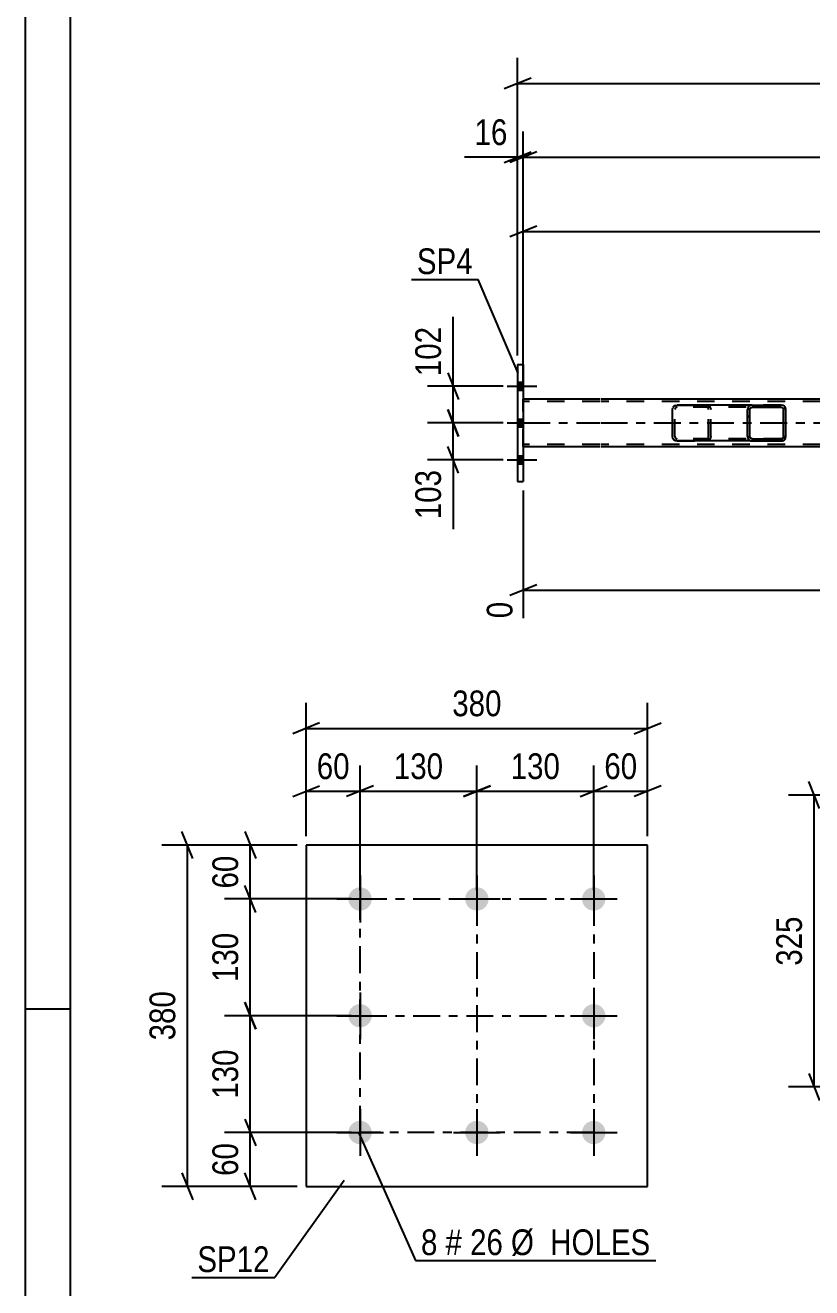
# Model space of a CAD drawing. Header units: millimetres. Extents: x 0 to 841, y 0 to 594.
# Drawn here: x 0 to 87.5, y 118 to 258.5 of the extents above; entities that cross this region are included whole.
import ezdxf

# ---------------------------------------------------------------- set-up
doc = ezdxf.new("R2010")
doc.units = ezdxf.units.MM
doc.linetypes.add('DXK_LINE_DOT2', pattern=[3.9198, 1.9599, -1.9599])
doc.linetypes.add('DXK_LINE_DOT3', pattern=[5.9187, 2.979, -0.9799, 0.9799, -0.9799])
doc.styles.add('Arial Narrow', font='ARIALN.TTF', dxfattribs={"height": 0.2})

# ---------------------------------------------------------------- blocks, each defined once
blk = doc.blocks.new('Unknown-389678698-1133 - 46257')
at = {"color": 5, "linetype": 'Continuous'}
for p, q in [((0, 594), (0, 0)), ((5, 589), (5, 5)), ((5, 149), (0, 149))]:
    blk.add_line(p, q, dxfattribs=at)
blk = doc.blocks.new('Bolt-389678698-4539 - 4482')
at = {"linetype": 'Continuous'}
for points in [[(55.42, 217.91), (55.42, 218.79), (54.78, 218.79), (54.78, 217.91)], [(55.42, 217.91), (55.42, 218.79), (54.78, 218.79), (54.78, 217.91)], [(55.42, 217.91), (55.42, 218.79), (54.78, 218.79), (54.78, 217.91)], [(55.42, 213.81), (55.42, 214.69), (54.78, 214.69), (54.78, 213.81)], [(55.42, 213.81), (55.42, 214.69), (54.78, 214.69), (54.78, 213.81)], [(55.42, 209.71), (55.42, 210.59), (54.78, 210.59), (54.78, 209.71)], [(55.42, 209.71), (55.42, 210.59), (54.78, 210.59), (54.78, 209.71)], [(55.42, 209.71), (55.42, 210.59), (54.78, 210.59), (54.78, 209.71)]]:
    blk.add_hatch(color=1, dxfattribs=at).paths.add_polyline_path(points)
at = {"color": 1, "linetype": 'Continuous'}
for p, q in [((53.62, 218.35), (56.94, 218.35)), ((53.62, 218.35), (56.94, 218.35)), ((53.62, 218.35), (56.94, 218.35)), ((54.78, 218.79), (55.42, 218.79)), ((54.78, 218.79), (55.42, 218.79)), ((54.78, 218.79), (55.42, 218.79)), ((54.78, 217.91), (55.42, 217.91)), ((54.78, 217.91), (55.42, 217.91)), ((54.78, 217.91), (55.42, 217.91)), ((53.62, 214.25), (56.94, 214.25)), ((53.62, 214.25), (56.94, 214.25)), ((54.78, 214.69), (55.42, 214.69)), ((54.78, 214.69), (55.42, 214.69)), ((54.78, 213.81), (55.42, 213.81)), ((54.78, 213.81), (55.42, 213.81)), ((53.62, 210.15), (56.94, 210.15)), ((53.62, 210.15), (56.94, 210.15)), ((53.62, 210.15), (56.94, 210.15)), ((54.78, 210.59), (55.42, 210.59)), ((54.78, 210.59), (55.42, 210.59)), ((54.78, 210.59), (55.42, 210.59)), ((54.78, 209.71), (55.42, 209.71)), ((54.78, 209.71), (55.42, 209.71)), ((54.78, 209.71), (55.42, 209.71))]:
    blk.add_line(p, q, dxfattribs=at)
blk = doc.blocks.new('Part-389678698-4607 - 4482')
at = {"color": 2, "linetype": 'Continuous'}
for p, q in [((63.94, 216.89), (55.42, 216.89)), ((155.28, 216.89), (64.04, 216.89)), ((63.94, 211.61), (55.42, 211.61)), ((155.28, 211.61), (64.04, 211.61))]:
    blk.add_line(p, q, dxfattribs=at)
at = {"color": 7, "linetype": 'DXK_LINE_DOT2'}
for p, q in [((55.42, 211.61), (55.42, 216.89)), ((63.94, 216.65), (55.42, 216.65)), ((731.32, 216.65), (64.04, 216.65)), ((63.94, 211.85), (55.42, 211.85)), ((731.32, 211.85), (64.04, 211.85))]:
    blk.add_line(p, q, dxfattribs=at)
at = {"color": 7, "linetype": 'DXK_LINE_DOT3'}
for p, q in [((55.42, 214.25), (63.94, 214.25)), ((64.04, 214.25), (731.32, 214.25))]:
    blk.add_line(p, q, dxfattribs=at)
blk = doc.blocks.new('Part-389678698-4698 - 4482')
at = {"linetype": 'Continuous'}
h = blk.add_hatch(dxfattribs=at)
h.set_pattern_fill('', scale=0.7, style=0, pattern_type=0)
h.set_pattern_definition([(45, (84.6043, 215.9506), (-1.57154, 1.57154), [])])
h.paths.add_polyline_path([(84.64, 215.77), (84.6, 215.95), (84.49, 216.11), (84.33, 216.21), (84.13, 216.25), (80.9, 216.25), (80.7, 216.21), (80.54, 216.11), (80.43, 215.95), (80.39, 215.77), (80.39, 212.73), (80.43, 212.54), (80.54, 212.39), (80.7, 212.28), (80.9, 212.25), (84.13, 212.25), (84.33, 212.28), (84.49, 212.39), (84.6, 212.54), (84.64, 212.73)])
h.paths.add_polyline_path([(84.37, 212.64), (84.31, 212.56), (84.23, 212.51), (84.13, 212.49), (80.9, 212.49), (80.8, 212.51), (80.72, 212.56), (80.66, 212.64), (80.64, 212.73), (80.64, 215.77), (80.66, 215.86), (80.72, 215.94), (80.8, 215.99), (80.9, 216.01), (84.13, 216.01), (84.23, 215.99), (84.31, 215.94), (84.37, 215.86), (84.39, 215.77), (84.39, 212.73)])
at = {"color": 2, "linetype": 'Continuous'}
for p, q in [((72.04, 215.77), (72.08, 215.95)), ((72.04, 212.73), (72.04, 215.77)), ((72.35, 216.21), (72.55, 216.25)), ((80.9, 216.25), (72.55, 216.25)), ((80.43, 215.95), (80.39, 215.77)), ((80.39, 212.73), (80.39, 215.77)), ((80.64, 215.77), (80.66, 215.86)), ((80.64, 212.73), (80.64, 215.77)), ((80.66, 215.86), (80.72, 215.94)), ((80.9, 216.25), (80.7, 216.21)), ((80.72, 215.94), (80.8, 215.99)), ((80.8, 215.99), (80.9, 216.01)), ((80.9, 216.25), (84.13, 216.25)), ((80.9, 216.01), (84.13, 216.01)), ((84.33, 216.21), (84.13, 216.25)), ((84.13, 216.01), (84.23, 215.99)), ((84.23, 215.99), (84.31, 215.94)), ((84.31, 215.94), (84.37, 215.86)), ((84.37, 215.86), (84.39, 215.77)), ((84.39, 212.73), (84.39, 215.77)), ((84.64, 215.77), (84.6, 215.95)), ((84.64, 212.73), (84.64, 215.77)), ((72.08, 212.54), (72.04, 212.73)), ((72.55, 212.25), (72.35, 212.28)), ((80.39, 212.73), (80.43, 212.54)), ((80.66, 212.64), (80.64, 212.73)), ((80.72, 212.56), (80.66, 212.64)), ((80.7, 212.28), (80.9, 212.25)), ((80.8, 212.51), (80.72, 212.56)), ((80.9, 212.49), (80.8, 212.51)), ((80.9, 212.49), (84.13, 212.49)), ((84.23, 212.51), (84.13, 212.49)), ((84.13, 212.25), (84.33, 212.28)), ((84.31, 212.56), (84.23, 212.51)), ((84.37, 212.64), (84.31, 212.56)), ((84.39, 212.73), (84.37, 212.64)), ((84.6, 212.54), (84.64, 212.73)), ((80.9, 212.25), (72.55, 212.25)), ((80.9, 212.25), (84.13, 212.25))]:
    blk.add_line(p, q, dxfattribs=at)
at = {"color": 7, "linetype": 'DXK_LINE_DOT2'}
for p, q in [((72.31, 215.86), (72.29, 215.77)), ((72.29, 212.73), (72.29, 215.77)), ((72.37, 215.94), (72.31, 215.86)), ((72.45, 215.99), (72.37, 215.94)), ((72.55, 216.01), (72.45, 215.99)), ((72.55, 216.25), (75.78, 216.25)), ((84.13, 216.01), (72.55, 216.01)), ((75.78, 216.25), (75.98, 216.21)), ((75.88, 215.99), (75.78, 216.01)), ((75.96, 215.94), (75.88, 215.99)), ((76.02, 215.86), (75.96, 215.94)), ((76.04, 215.77), (76.02, 215.86)), ((76.04, 212.73), (76.04, 215.77)), ((76.26, 215.95), (76.29, 215.77)), ((76.29, 212.73), (76.29, 215.77)), ((84.13, 216.25), (80.9, 216.25)), ((72.29, 212.73), (72.31, 212.64)), ((72.31, 212.64), (72.37, 212.56)), ((72.37, 212.56), (72.45, 212.51)), ((72.45, 212.51), (72.55, 212.49)), ((84.13, 212.49), (72.55, 212.49)), ((75.78, 212.49), (75.88, 212.51)), ((75.98, 212.28), (75.78, 212.25)), ((75.88, 212.51), (75.96, 212.56)), ((75.96, 212.56), (76.02, 212.64)), ((76.02, 212.64), (76.04, 212.73)), ((76.29, 212.73), (76.26, 212.54)), ((72.55, 212.25), (75.78, 212.25)), ((84.13, 212.25), (80.9, 212.25))]:
    blk.add_line(p, q, dxfattribs=at)
at = {"color": 2, "linetype": 'Continuous'}
for centre, start, end in [((72.53, 215.75), 110.7584, 155.6801), ((80.88, 215.75), 110.7584, 155.6801), ((84.15, 215.75), 24.32, 69.2417), ((72.53, 212.75), 204.32, 249.2417), ((80.88, 212.75), 204.32, 249.2417), ((84.15, 212.75), 290.7584, 335.6801)]:
    blk.add_arc(centre, 0.496, start, end, dxfattribs=at)
at = {"color": 7, "linetype": 'DXK_LINE_DOT2'}
for centre, start, end in [((75.8, 215.75), 24.32, 69.2417), ((75.8, 212.75), 290.7584, 335.6801)]:
    blk.add_arc(centre, 0.496, start, end, dxfattribs=at)
blk = doc.blocks.new('Part-389678698-4720 - 4482')
at = {"color": 2, "linetype": 'Continuous'}
for p, q in [((54.78, 220.75), (55.42, 220.75)), ((54.78, 220.75), (54.78, 207.75)), ((55.42, 220.75), (55.42, 207.75)), ((54.78, 207.75), (55.42, 207.75))]:
    blk.add_line(p, q, dxfattribs=at)
blk = doc.blocks.new('Part-389678698-28735 - 28734')
at = {"color": 2, "linetype": 'Continuous'}
for p, q in [((31.26, 167.25), (31.26, 129.25)), ((69.26, 167.25), (31.26, 167.25)), ((69.26, 129.25), (69.26, 167.25)), ((31.26, 129.25), (69.26, 129.25))]:
    blk.add_line(p, q, dxfattribs=at)
blk = doc.blocks.new('Bolt-389678698-28736 - 28734')
at = {"linetype": 'Continuous'}
for points in [[(37.26, 162.55, -1), (37.26, 159.95, -1)], [(50.26, 162.55, -1), (50.26, 159.95, -1)], [(63.26, 162.55, -1), (63.26, 159.95, -1)], [(37.26, 149.55, -1), (37.26, 146.95, -1)], [(63.26, 149.55, -1), (63.26, 146.95, -1)], [(37.26, 136.55, -1), (37.26, 133.95, -1)], [(50.26, 136.55, -1), (50.26, 133.95, -1)], [(63.26, 136.55, -1), (63.26, 133.95, -1)]]:
    blk.add_hatch(color=1, dxfattribs=at).paths.add_polyline_path(points)
at = {"color": 1, "linetype": 'Continuous'}
for p, q in [((37.26, 163.85), (37.26, 158.65)), ((50.26, 163.85), (50.26, 158.65)), ((63.26, 163.85), (63.26, 158.65)), ((34.66, 161.25), (39.86, 161.25)), ((47.66, 161.25), (52.86, 161.25)), ((60.66, 161.25), (65.86, 161.25)), ((37.26, 150.85), (37.26, 145.65)), ((63.26, 150.85), (63.26, 145.65)), ((34.66, 148.25), (39.86, 148.25)), ((60.66, 148.25), (65.86, 148.25)), ((37.26, 137.85), (37.26, 132.65)), ((50.26, 137.85), (50.26, 132.65)), ((63.26, 137.85), (63.26, 132.65)), ((34.66, 135.25), (39.86, 135.25)), ((47.66, 135.25), (52.86, 135.25)), ((60.66, 135.25), (65.86, 135.25))]:
    blk.add_line(p, q, dxfattribs=at)
blk = doc.blocks.new('Rectangle-389678698-36684 - 28734')
at = {"color": 1, "linetype": 'DXK_LINE_DOT3'}
blk.add_lwpolyline([(37.26, 161.25), (63.26, 161.25), (63.26, 135.25), (37.26, 135.25), (37.26, 161.25)], close=True, dxfattribs=at)
blk = doc.blocks.new('Line-389678698-36694 - 28734')
at = {"color": 1, "linetype": 'DXK_LINE_DOT3'}
blk.add_line((50.26, 161.25), (50.26, 135.25), dxfattribs=at)
blk = doc.blocks.new('Line-389678698-36701 - 28734')
at = {"color": 1, "linetype": 'DXK_LINE_DOT3'}
blk.add_line((37.26, 148.25), (63.26, 148.25), dxfattribs=at)
blk = doc.blocks.new('StraightDimension-389678698-4817 - 4482')
at = {"color": 7, "linetype": 'Continuous'}
for p, q in [((55.42, 217.89), (55.42, 238.41)), ((156.08, 226.29), (156.08, 238.41)), ((56.92, 236.16), (53.92, 234.96)), ((55.42, 235.56), (156.08, 235.56)), ((154.58, 234.96), (157.58, 236.16))]:
    blk.add_line(p, q, dxfattribs=at)
at = {"color": 0}
blk.add_wipeout([(110, 236.31), (110, 240.51), (101.49, 240.51), (101.49, 236.31)], dxfattribs=at)
at = {"color": 3, "style": 'Arial Narrow'}
blk.add_text('3094', height=2.863, dxfattribs=at).set_placement((102.09, 236.91))
blk = doc.blocks.new('StraightDimension-389678698-4897 - 4482')
at = {"color": 7, "linetype": 'Continuous'}
for p, q in [((55.42, 206.75), (55.42, 192.51)), ((156.08, 202.21), (156.08, 187.02)), ((56.92, 196.24), (53.92, 195.04)), ((55.42, 195.64), (156.08, 195.64)), ((154.58, 195.04), (157.58, 196.24))]:
    blk.add_line(p, q, dxfattribs=at)
at = {"color": 0}
blk.add_wipeout([(110, 196.39), (110, 200.59), (101.49, 200.59), (101.49, 196.39)], dxfattribs=at)
at = {"color": 3, "style": 'Arial Narrow'}
blk.add_text('3094', height=2.863, dxfattribs=at).set_placement((102.09, 196.99))
at = {"color": 0, "linetype": 'Continuous'}
for points in [[(54.82, 194.93), (50.62, 194.93), (50.62, 191.91), (54.82, 191.91)], [(155.48, 194.93), (151.28, 194.93), (151.28, 186.42), (155.48, 186.42)]]:
    blk.add_wipeout(points, dxfattribs=at)
at = {"color": 3, "linetype": 'Continuous', "style": 'Arial Narrow'}
for s, height, p in [('0', 2.86, (54.22, 192.51)), ('3094', 2.863, (154.88, 187.02))]:
    blk.add_text(s, height=height, rotation=90.0002, dxfattribs=at).set_placement(p)
blk = doc.blocks.new('StraightDimension-389678698-13700 - 4482')
at = {"color": 7, "linetype": 'Continuous'}
for p, q in [((55.42, 221.63), (55.42, 246.7)), ((56.92, 244.45), (53.92, 243.25)), ((55.42, 243.85), (731.32, 243.85))]:
    blk.add_line(p, q, dxfattribs=at)
blk = doc.blocks.new('StraightDimension-389678698-13701 - 4482')
at = {"color": 7, "linetype": 'Continuous'}
for p, q in [((54.78, 221.75), (54.78, 246.7)), ((55.42, 221.63), (55.42, 246.7)), ((54.78, 243.85), (48.87, 243.85)), ((54.78, 243.85), (48.87, 243.85)), ((53.28, 243.25), (56.28, 244.45)), ((56.92, 244.45), (53.92, 243.25)), ((54.78, 243.85), (55.42, 243.85))]:
    blk.add_line(p, q, dxfattribs=at)
at = {"color": 0}
blk.add_wipeout([(54.25, 244.6), (54.25, 248.8), (49.4, 248.8), (49.4, 244.6)], dxfattribs=at)
at = {"color": 3, "style": 'Arial Narrow'}
blk.add_text('16', height=2.863, dxfattribs=at).set_placement((50, 245.2))
blk = doc.blocks.new('StraightDimension-389678698-28582 - 4482')
at = {"color": 7, "linetype": 'Continuous'}
for p, q in [((54.78, 221.75), (54.78, 254.89)), ((56.28, 252.64), (53.28, 251.44)), ((54.78, 252.04), (731.96, 252.04))]:
    blk.add_line(p, q, dxfattribs=at)
blk = doc.blocks.new('StraightDimension-389678698-47330 - 4482')
at = {"color": 7, "linetype": 'Continuous'}
for p, q in [((47.61, 218.35), (47.61, 226.08)), ((47.61, 218.35), (47.61, 226.08)), ((47.01, 219.85), (48.21, 216.85)), ((53.19, 218.35), (44.76, 218.35)), ((47.61, 214.25), (47.61, 218.35)), ((48.21, 212.75), (47.01, 215.75)), ((53.19, 214.25), (44.76, 214.25))]:
    blk.add_line(p, q, dxfattribs=at)
at = {"color": 0}
blk.add_wipeout([(46.86, 225.56), (42.66, 225.56), (42.66, 218.87), (46.86, 218.87)], dxfattribs=at)
at = {"color": 3, "style": 'Arial Narrow'}
blk.add_text('102', height=2.863, rotation=90.0002, dxfattribs=at).set_placement((46.26, 219.47))
blk = doc.blocks.new('StraightDimension-389678698-47331 - 4482')
at = {"color": 7, "linetype": 'Continuous'}
for p, q in [((47.01, 215.75), (48.21, 212.75)), ((53.19, 214.25), (44.76, 214.25)), ((47.61, 210.15), (47.61, 214.25)), ((48.21, 208.65), (47.01, 211.65)), ((53.19, 210.15), (44.76, 210.15)), ((47.61, 210.15), (47.61, 202.41)), ((47.61, 210.15), (47.61, 202.41))]:
    blk.add_line(p, q, dxfattribs=at)
at = {"color": 0}
blk.add_wipeout([(46.86, 209.62), (42.66, 209.62), (42.66, 202.94), (46.86, 202.94)], dxfattribs=at)
at = {"color": 3, "style": 'Arial Narrow'}
blk.add_text('103', height=2.863, rotation=90.0002, dxfattribs=at).set_placement((46.26, 203.54))
blk = doc.blocks.new('StraightDimension-389678698-28919 - 28667')
at = {"color": 7, "linetype": 'Continuous'}
for p, q in [((88.38, 171.32), (87.18, 174.32)), ((100.24, 172.82), (84.93, 172.82)), ((87.78, 140.32), (87.78, 172.82)), ((87.18, 141.82), (88.38, 138.82)), ((100.24, 140.32), (84.93, 140.32))]:
    blk.add_line(p, q, dxfattribs=at)
at = {"color": 0}
blk.add_wipeout([(87.03, 159.91), (82.83, 159.91), (82.83, 153.22), (87.03, 153.22)], dxfattribs=at)
at = {"color": 3, "style": 'Arial Narrow'}
blk.add_text('325', height=2.863, rotation=90.0002, dxfattribs=at).set_placement((86.43, 153.82))
blk = doc.blocks.new('StraightDimension-389678698-29047 - 28734')
at = {"color": 7, "linetype": 'Continuous'}
for p, q in [((63.26, 162.25), (63.26, 176.1)), ((69.26, 168.25), (69.26, 176.1)), ((61.76, 172.65), (64.76, 173.85)), ((63.26, 173.25), (69.26, 173.25)), ((70.76, 173.85), (67.76, 172.65))]:
    blk.add_line(p, q, dxfattribs=at)
at = {"color": 0}
blk.add_wipeout([(68.69, 174), (68.69, 178.2), (63.84, 178.2), (63.84, 174)], dxfattribs=at)
at = {"color": 3, "style": 'Arial Narrow'}
blk.add_text('60', height=2.863, dxfattribs=at).set_placement((64.44, 174.6))
blk = doc.blocks.new('StraightDimension-389678698-33175 - 28734')
at = {"color": 7, "linetype": 'Continuous'}
for p, q in [((37.26, 162.25), (37.26, 176.1)), ((50.26, 162.25), (50.26, 176.1)), ((38.76, 173.85), (35.76, 172.65)), ((37.26, 173.25), (50.26, 173.25)), ((48.76, 172.65), (51.76, 173.85))]:
    blk.add_line(p, q, dxfattribs=at)
at = {"color": 0}
blk.add_wipeout([(47.11, 174), (47.11, 178.2), (40.42, 178.2), (40.42, 174)], dxfattribs=at)
at = {"color": 3, "style": 'Arial Narrow'}
blk.add_text('130', height=2.863, dxfattribs=at).set_placement((41.02, 174.6))
blk = doc.blocks.new('StraightDimension-389678698-29063 - 28734')
at = {"color": 7, "linetype": 'Continuous'}
for p, q in [((31.26, 168.25), (31.26, 183.1)), ((69.26, 168.25), (69.26, 183.1)), ((32.76, 180.85), (29.76, 179.65)), ((31.26, 180.25), (69.26, 180.25)), ((67.76, 179.65), (70.76, 180.85))]:
    blk.add_line(p, q, dxfattribs=at)
at = {"color": 0}
blk.add_wipeout([(53.61, 181), (53.61, 185.2), (46.92, 185.2), (46.92, 181)], dxfattribs=at)
at = {"color": 3, "style": 'Arial Narrow'}
blk.add_text('380', height=2.863, dxfattribs=at).set_placement((47.52, 181.6))
blk = doc.blocks.new('StraightDimension-389678698-29027 - 28734')
at = {"color": 7, "linetype": 'Continuous'}
for p, q in [((24.44, 168.75), (25.64, 165.75)), ((30.26, 167.25), (22.19, 167.25)), ((25.04, 161.25), (25.04, 167.25)), ((25.64, 159.75), (24.44, 162.75)), ((36.26, 161.25), (22.19, 161.25))]:
    blk.add_line(p, q, dxfattribs=at)
at = {"color": 0}
blk.add_wipeout([(24.29, 166.68), (20.09, 166.68), (20.09, 161.82), (24.29, 161.82)], dxfattribs=at)
at = {"color": 3, "style": 'Arial Narrow'}
blk.add_text('60', height=2.863, rotation=90.0002, dxfattribs=at).set_placement((23.69, 162.42))
blk = doc.blocks.new('StraightDimension-389678698-29030 - 28734')
at = {"color": 7, "linetype": 'Continuous'}
for p, q in [((24.44, 136.75), (25.64, 133.75)), ((36.26, 135.25), (22.19, 135.25)), ((25.04, 129.25), (25.04, 135.25)), ((25.64, 127.75), (24.44, 130.75)), ((30.26, 129.25), (22.19, 129.25))]:
    blk.add_line(p, q, dxfattribs=at)
at = {"color": 0}
blk.add_wipeout([(24.29, 134.68), (20.09, 134.68), (20.09, 129.82), (24.29, 129.82)], dxfattribs=at)
at = {"color": 3, "style": 'Arial Narrow'}
blk.add_text('60', height=2.863, rotation=90.0002, dxfattribs=at).set_placement((23.69, 130.42))
blk = doc.blocks.new('StraightDimension-389678698-33155 - 28734')
at = {"color": 7, "linetype": 'Continuous'}
for p, q in [((25.64, 159.75), (24.44, 162.75)), ((36.26, 161.25), (22.19, 161.25)), ((25.04, 148.25), (25.04, 161.25)), ((24.44, 149.75), (25.64, 146.75)), ((36.26, 148.25), (22.19, 148.25))]:
    blk.add_line(p, q, dxfattribs=at)
at = {"color": 0}
blk.add_wipeout([(24.29, 158.09), (20.09, 158.09), (20.09, 151.41), (24.29, 151.41)], dxfattribs=at)
at = {"color": 3, "style": 'Arial Narrow'}
blk.add_text('130', height=2.863, rotation=90.0002, dxfattribs=at).set_placement((23.69, 152.01))
blk = doc.blocks.new('StraightDimension-389678698-29043 - 28734')
at = {"color": 7, "linetype": 'Continuous'}
for p, q in [((18.64, 165.75), (17.44, 168.75)), ((30.26, 167.25), (15.19, 167.25)), ((18.04, 129.25), (18.04, 167.25)), ((17.44, 130.75), (18.64, 127.75)), ((30.26, 129.25), (15.19, 129.25))]:
    blk.add_line(p, q, dxfattribs=at)
at = {"color": 0}
blk.add_wipeout([(17.29, 151.59), (13.09, 151.59), (13.09, 144.91), (17.29, 144.91)], dxfattribs=at)
at = {"color": 3, "style": 'Arial Narrow'}
blk.add_text('380', height=2.863, rotation=90.0002, dxfattribs=at).set_placement((16.69, 145.51))
blk = doc.blocks.new('StraightDimension-389678698-29050 - 28734')
at = {"color": 7, "linetype": 'Continuous'}
for p, q in [((31.26, 168.25), (31.26, 176.1)), ((37.26, 162.25), (37.26, 176.1)), ((29.76, 172.65), (32.76, 173.85)), ((31.26, 173.25), (37.26, 173.25)), ((38.76, 173.85), (35.76, 172.65))]:
    blk.add_line(p, q, dxfattribs=at)
at = {"color": 0}
blk.add_wipeout([(36.69, 174), (36.69, 178.2), (31.84, 178.2), (31.84, 174)], dxfattribs=at)
at = {"color": 3, "style": 'Arial Narrow'}
blk.add_text('60', height=2.863, dxfattribs=at).set_placement((32.44, 174.6))
blk = doc.blocks.new('StraightDimension-389678698-33153 - 28734')
at = {"color": 7, "linetype": 'Continuous'}
for p, q in [((25.64, 146.75), (24.44, 149.75)), ((36.26, 148.25), (22.19, 148.25)), ((25.04, 135.25), (25.04, 148.25)), ((24.44, 136.75), (25.64, 133.75)), ((36.26, 135.25), (22.19, 135.25))]:
    blk.add_line(p, q, dxfattribs=at)
at = {"color": 0}
blk.add_wipeout([(24.29, 145.09), (20.09, 145.09), (20.09, 138.41), (24.29, 138.41)], dxfattribs=at)
at = {"color": 3, "style": 'Arial Narrow'}
blk.add_text('130', height=2.863, rotation=90.0002, dxfattribs=at).set_placement((23.69, 139.01))
blk = doc.blocks.new('StraightDimension-389678698-33177 - 28734')
at = {"color": 7, "linetype": 'Continuous'}
for p, q in [((50.26, 162.25), (50.26, 176.1)), ((63.26, 162.25), (63.26, 176.1)), ((51.76, 173.85), (48.76, 172.65)), ((50.26, 173.25), (63.26, 173.25)), ((61.76, 172.65), (64.76, 173.85))]:
    blk.add_line(p, q, dxfattribs=at)
at = {"color": 0}
blk.add_wipeout([(60.11, 174), (60.11, 178.2), (53.42, 178.2), (53.42, 174)], dxfattribs=at)
at = {"color": 3, "style": 'Arial Narrow'}
blk.add_text('130', height=2.863, dxfattribs=at).set_placement((54.02, 174.6))
blk = doc.blocks.new('Mark-389678698-4716 - 4482')
at = {"color": 0}
blk.add_wipeout([(49.79, 230.83), (49.79, 233.83), (43.58, 233.83), (43.58, 230.83)], dxfattribs=at)
blk.add_wipeout([(49.79, 230.83), (49.79, 233.83), (43.58, 233.83), (43.58, 230.83)], dxfattribs=at)
at = {"color": 30, "linetype": 'Continuous'}
for p in [(42.98, 230.23), (54.86, 219.79)]:
    blk.add_line(p, (50.39, 230.23), dxfattribs=at)
at = {"color": 3, "style": 'Arial Narrow'}
blk.add_text('SP4', height=2.863, dxfattribs=at).set_placement((43.58, 230.83))
blk = doc.blocks.new('Mark-389678698-29449 - 28734')
at = {"color": 0}
blk.add_wipeout([(27.18, 119.71), (27.18, 122.71), (19.15, 122.71), (19.15, 119.71)], dxfattribs=at)
blk.add_wipeout([(27.18, 119.71), (27.18, 122.71), (19.15, 122.71), (19.15, 119.71)], dxfattribs=at)
at = {"color": 30, "linetype": 'Continuous'}
for p in [(35.48, 129.91), (18.55, 119.11)]:
    blk.add_line(p, (27.78, 119.11), dxfattribs=at)
at = {"color": 3, "style": 'Arial Narrow'}
blk.add_text('SP12', height=2.863, dxfattribs=at).set_placement((19.15, 119.71))
blk = doc.blocks.new('Mark-389678698-29452 - 28734')
at = {"color": 0}
for points in [[(45.87, 121.6), (45.87, 124.6), (44.04, 124.6), (44.04, 121.6)], [(48.6, 121.6), (48.6, 124.6), (46.77, 124.6), (46.77, 121.6)], [(53.15, 121.6), (53.15, 124.6), (49.5, 124.6), (49.5, 121.6)], [(69.58, 121.6), (69.58, 124.6), (54.05, 124.6), (54.05, 121.6)]]:
    blk.add_wipeout(points, dxfattribs=at)
for points in [[(45.87, 121.6), (45.87, 124.6), (44.04, 124.6), (44.04, 121.6)], [(48.6, 121.6), (48.6, 124.6), (46.77, 124.6), (46.77, 121.6)], [(53.15, 121.6), (53.15, 124.6), (49.5, 124.6), (49.5, 121.6)], [(69.58, 121.6), (69.58, 124.6), (54.05, 124.6), (54.05, 121.6)]]:
    blk.add_wipeout(points, dxfattribs=at)
at = {"color": 7, "linetype": 'Continuous'}
for p, q in [((37.12, 135.16), (43.44, 121)), ((43.44, 121), (70.18, 121))]:
    blk.add_line(p, q, dxfattribs=at)
at = {"color": 3, "style": 'Arial Narrow'}
for s, height, p in [('8', 2.86, (44.04, 121.6)), ('#', 2.86, (46.77, 121.6)), ('26', 2.863, (49.5, 121.6)), ('Ø  HOLES', 2.863, (54.05, 121.6))]:
    blk.add_text(s, height=height, dxfattribs=at).set_placement(p)

msp = doc.modelspace()

# ---------------------------------------------------------------- block references
for name in ['Unknown-389678698-1133 - 46257', 'Part-389678698-4720 - 4482', 'Bolt-389678698-4539 - 4482', 'Part-389678698-4607 - 4482', 'Part-389678698-4698 - 4482', 'Part-389678698-28735 - 28734', 'Bolt-389678698-28736 - 28734', 'Rectangle-389678698-36684 - 28734', 'Line-389678698-36694 - 28734', 'Line-389678698-36701 - 28734']:
    msp.add_blockref(name, (0, 0))

# ---------------------------------------------------------------- next in the draw order: block references
for name in ['StraightDimension-389678698-4817 - 4482', 'StraightDimension-389678698-4897 - 4482', 'StraightDimension-389678698-33175 - 28734', 'StraightDimension-389678698-29047 - 28734', 'StraightDimension-389678698-28919 - 28667', 'StraightDimension-389678698-29030 - 28734', 'Mark-389678698-29452 - 28734']:
    msp.add_blockref(name, (0, 0))

# ---------------------------------------------------------------- next in the draw order: block references
for name in ['StraightDimension-389678698-13700 - 4482', 'StraightDimension-389678698-29063 - 28734']:
    msp.add_blockref(name, (0, 0))

# ---------------------------------------------------------------- next in the draw order: block references
for name in ['StraightDimension-389678698-13701 - 4482', 'StraightDimension-389678698-33177 - 28734', 'StraightDimension-389678698-29027 - 28734']:
    msp.add_blockref(name, (0, 0))

# ---------------------------------------------------------------- next in the draw order: block references
for name in ['StraightDimension-389678698-28582 - 4482', 'StraightDimension-389678698-33155 - 28734']:
    msp.add_blockref(name, (0, 0))

# ---------------------------------------------------------------- next in the draw order: block references
for name in ['StraightDimension-389678698-47330 - 4482', 'StraightDimension-389678698-29043 - 28734']:
    msp.add_blockref(name, (0, 0))

# ---------------------------------------------------------------- next in the draw order: block references
for name in ['Mark-389678698-4716 - 4482', 'StraightDimension-389678698-47331 - 4482', 'StraightDimension-389678698-29050 - 28734', 'StraightDimension-389678698-33153 - 28734', 'Mark-389678698-29449 - 28734']:
    msp.add_blockref(name, (0, 0))

doc.saveas('drawing.dxf')
